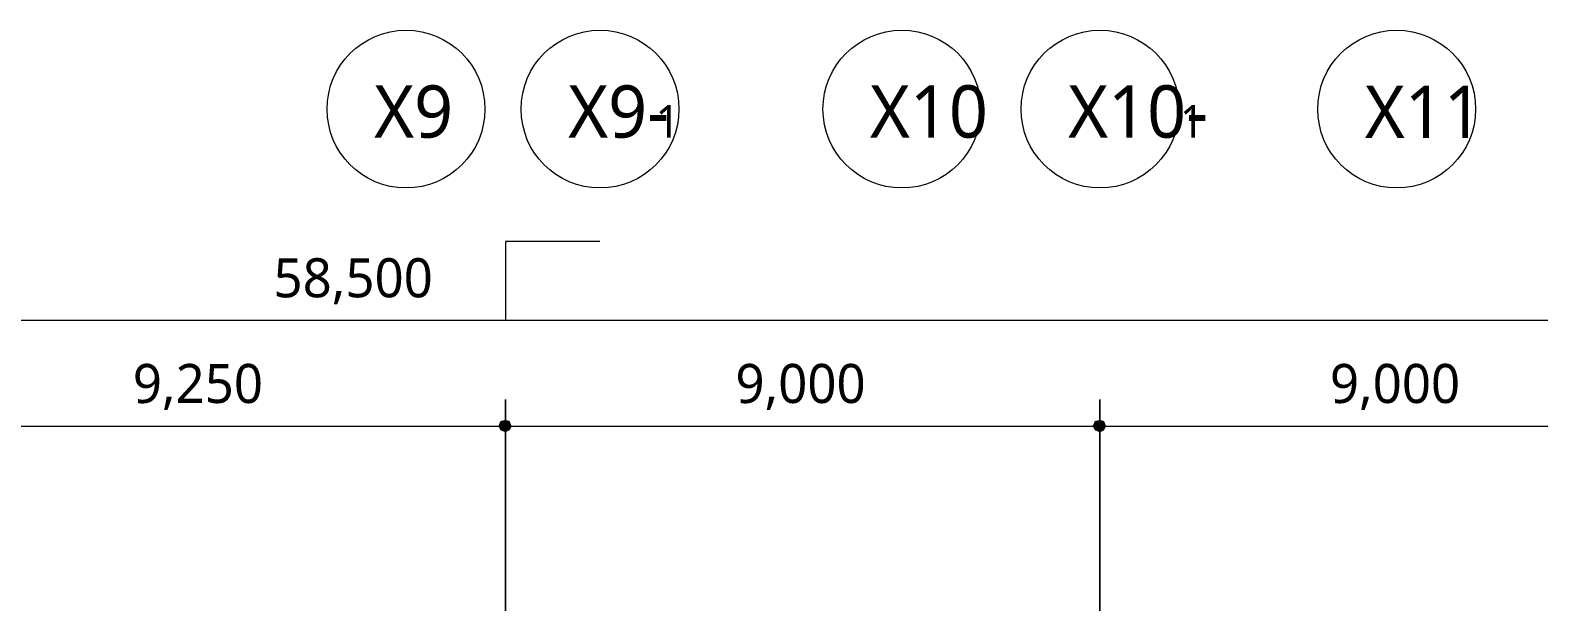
# Model space of a CAD drawing. Header units: millimetres. Extents: x -4011 to 126995, y -1911 to 106700.
# Drawn here: x 73508 to 96350, y 97896 to 106693 of the extents above; entities that cross this region are included whole.
import ezdxf

# ---------------------------------------------------------------- set-up
doc = ezdxf.new("R2010")
doc.units = ezdxf.units.MM
for name, color, linetype in [('PDF_문자', 7, 'Continuous'), ('PDF_솔리드 채우기', 7, 'Continuous'), ('PDF_형상', 7, 'Continuous')]:
    doc.layers.add(name, color=color, linetype=linetype)
doc.styles.add('PDF 맑은 고딕', font='malgun.ttf')

msp = doc.modelspace()

# ---------------------------------------------------------------- linework, layer by layer
at = {"layer": 'PDF_솔리드 채우기', "transparency": 33554559}
for points in [[(80627, 100772), (80596, 100694), (80705, 100694)], [(80627, 100772), (80596, 100694), (80705, 100694)], [(80705, 100788), (80627, 100772), (80705, 100694)], [(80705, 100788), (80627, 100772), (80705, 100694)], [(80767, 100772), (80705, 100788), (80705, 100694)], [(80767, 100772), (80705, 100788), (80705, 100694)], [(80798, 100694), (80767, 100772), (80705, 100694)], [(80798, 100694), (80767, 100772), (80705, 100694)], [(89627, 100772), (89596, 100694), (89705, 100694)], [(89627, 100772), (89596, 100694), (89705, 100694)], [(89705, 100788), (89627, 100772), (89705, 100694)], [(89705, 100788), (89627, 100772), (89705, 100694)], [(89767, 100772), (89705, 100788), (89705, 100694)], [(89767, 100772), (89705, 100788), (89705, 100694)], [(89798, 100694), (89767, 100772), (89705, 100694)], [(89798, 100694), (89767, 100772), (89705, 100694)], [(80596, 100694), (80627, 100632), (80705, 100694)], [(80596, 100694), (80627, 100632), (80705, 100694)], [(80627, 100632), (80705, 100601), (80705, 100694)], [(80627, 100632), (80705, 100601), (80705, 100694)], [(80705, 100601), (80767, 100632), (80705, 100694)], [(80767, 100632), (80798, 100694), (80705, 100694)], [(80705, 100601), (80767, 100632), (80705, 100694)], [(80767, 100632), (80798, 100694), (80705, 100694)], [(89596, 100694), (89627, 100632), (89705, 100694)], [(89596, 100694), (89627, 100632), (89705, 100694)], [(89627, 100632), (89705, 100601), (89705, 100694)], [(89627, 100632), (89705, 100601), (89705, 100694)], [(89705, 100601), (89767, 100632), (89705, 100694)], [(89767, 100632), (89798, 100694), (89705, 100694)], [(89705, 100601), (89767, 100632), (89705, 100694)], [(89767, 100632), (89798, 100694), (89705, 100694)]]:
    msp.add_solid(points, dxfattribs=at)
at = {"layer": 'PDF_형상', "lineweight": 5}
for points in [[(82135, 103492), (80705, 103492), (80705, 102295)], [(108109, 102295), (48808, 102295)], [(71052, 100694), (81109, 100694)], [(80301, 100694), (90109, 100694)], [(89301, 100694), (99109, 100694)]]:
    msp.add_lwpolyline(points, dxfattribs=at)
for points in [[(80705, 101098), (80705, 97896)], [(89705, 101098), (89705, 97896)]]:
    msp.add_lwpolyline(points, close=True, dxfattribs=at)
for centre in [(79198, 105497), (82136, 105497), (86706, 105497), (89706, 105497), (94198, 105497)]:
    msp.add_circle(centre, 1195, dxfattribs=at)

# ---------------------------------------------------------------- texts
at = {"layer": 'PDF_문자', "attachment_point": 4, "style": 'PDF 맑은 고딕'}
for s, insert, char_height in [('X9', (78715, 105455), 793.2), ('X9-', (81653, 105455), 793.2), ('X10', (86222, 105455), 793.2), ('X10-', (89223, 105455), 793.2), ('X11', (93715, 105455), 793.2), ('1', (82978, 105311), 492), ('1', (90917, 105311), 492), ('58,500', (77192, 102888), 592.1), ('9,250', (75062, 101287), 592.1), ('9,000', (84186, 101287), 592.1), ('9,000', (93187, 101287), 592.1)]:
    msp.add_mtext(s, dxfattribs=dict(at, insert=insert, char_height=char_height))

doc.saveas('drawing.dxf')
